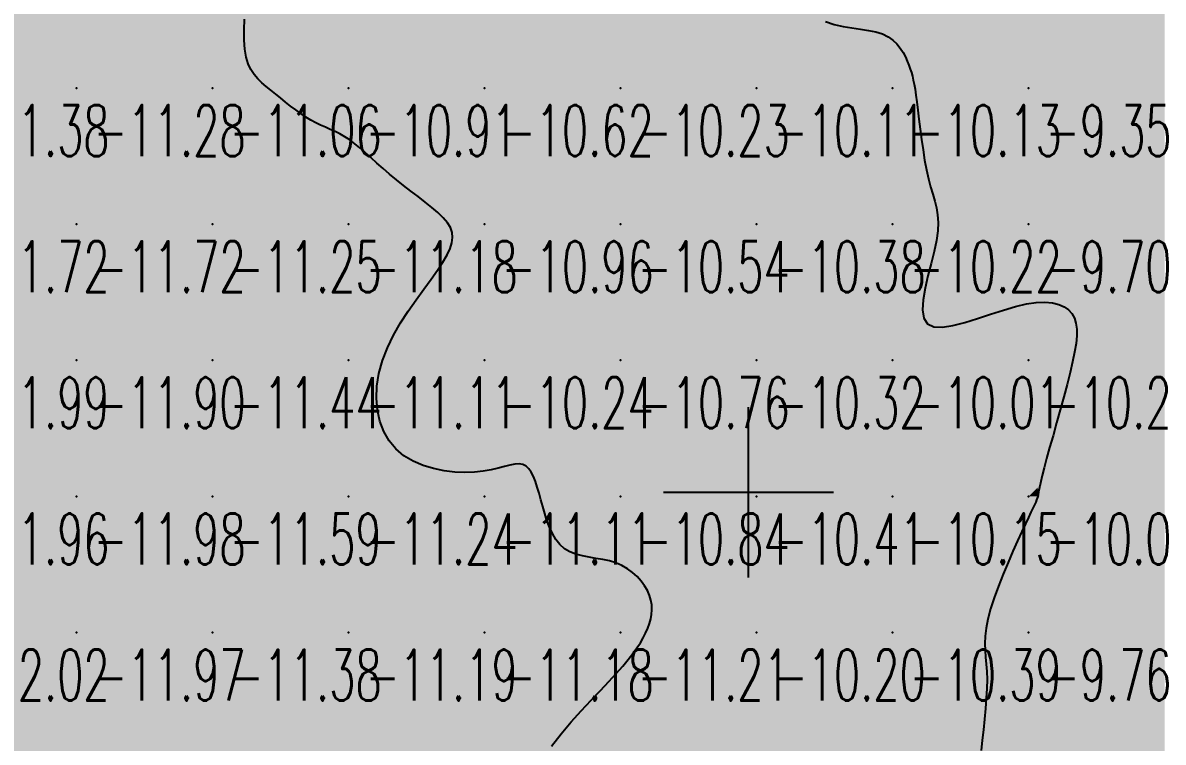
# Model space of a CAD drawing. Header units: millimetres. Extents: x 88261 to 90953, y 390274 to 392322.
# Drawn here: x 89946.3 to 90030.1, y 390729.2 to 390782 of the extents above; entities that cross this region are included whole.
import ezdxf
from ezdxf.enums import TextEntityAlignment as Align

# ---------------------------------------------------------------- set-up
doc = ezdxf.new("R2010")
doc.units = ezdxf.units.MM
doc.header["$LTSCALE"] = 25
for name, color, linetype in [('Carroyage(1)_Croix', 7, 'Continuous'), ('CN_03_00', 7, 'Continuous'), ('CN_04_00', 242, 'Continuous'), ('COTEAlt', 7, 'Continuous'), ('TN_COLORIAGE', 7, 'Continuous')]:
    doc.layers.add(name, color=color, linetype=linetype)
doc.styles.add('Simplex 1.0', font='Simplex.shx', dxfattribs={"width": 0.99, "height": 2.5})
doc.styles.get("Standard").update_dxf_attribs({"font": 'times.ttf'})

# ---------------------------------------------------------------- blocks, each defined once
blk = doc.blocks.new('COTE')
at = {"color": 0}
blk.add_point((0, 0), dxfattribs=at)
at = {"layer": 'COTEAlt'}
blk.add_attdef('ALT', text='', height=3.75, dxfattribs=at).set_placement((1.25, -1.25), align=Align.TOP_LEFT)

msp = doc.modelspace()

# ---------------------------------------------------------------- linework, layer by layer
at = {"layer": 'Carroyage(1)_Croix'}
for p, q in [((89999.65, 390741.29), (89999.65, 390753.79)), ((89993.4, 390747.54), (90005.9, 390747.54))]:
    msp.add_line(p, q, dxfattribs=at)
at = {"layer": 'CN_03_00', "elevation": -11, "flags": 128}
msp.add_lwpolyline([(89985.177, 390728.882), (89985.886, 390729.796), (89986.621, 390730.669), (89987.359, 390731.495), (89988.08, 390732.269), (89988.763, 390732.987), (89989.386, 390733.645), (89989.933, 390734.238), (89990.407, 390734.773), (89990.813, 390735.258), (89991.16, 390735.701), (89991.455, 390736.108), (89991.704, 390736.489), (89991.915, 390736.851), (89992.094, 390737.201), (89992.248, 390737.547), (89992.375, 390737.89), (89992.471, 390738.232), (89992.532, 390738.574), (89992.557, 390738.916), (89992.541, 390739.261), (89992.481, 390739.609), (89992.375, 390739.961), (89992.218, 390740.318), (89992.014, 390740.672), (89991.764, 390741.018), (89991.471, 390741.347), (89991.137, 390741.652), (89990.764, 390741.927), (89990.354, 390742.163), (89989.911, 390742.353), (89989.437, 390742.495), (89988.943, 390742.601), (89988.438, 390742.686), (89987.934, 390742.768), (89987.441, 390742.864), (89986.97, 390742.988), (89986.531, 390743.159), (89986.136, 390743.393), (89985.792, 390743.7), (89985.496, 390744.074), (89985.242, 390744.501), (89985.024, 390744.969), (89984.835, 390745.464), (89984.671, 390745.975), (89984.523, 390746.488), (89984.387, 390746.991), (89984.257, 390747.471), (89984.127, 390747.92), (89983.992, 390748.332), (89983.847, 390748.7), (89983.686, 390749.016), (89983.505, 390749.273), (89983.298, 390749.465), (89983.06, 390749.583), (89982.786, 390749.626), (89982.472, 390749.605), (89982.114, 390749.535), (89981.707, 390749.434), (89981.248, 390749.316), (89980.733, 390749.198), (89980.157, 390749.096), (89979.516, 390749.025), (89978.81, 390749.001), (89978.058, 390749.03), (89977.279, 390749.121), (89976.494, 390749.279), (89975.726, 390749.512), (89974.995, 390749.825), (89974.323, 390750.227), (89973.731, 390750.722), (89973.236, 390751.316), (89972.844, 390751.998), (89972.556, 390752.754), (89972.374, 390753.573), (89972.299, 390754.442), (89972.334, 390755.346), (89972.479, 390756.274), (89972.737, 390757.213), (89973.104, 390758.149), (89973.56, 390759.074), (89974.081, 390759.978), (89974.642, 390760.852), (89975.218, 390761.686), (89975.785, 390762.472), (89976.317, 390763.201), (89976.791, 390763.862), (89977.184, 390764.451), (89977.493, 390764.974), (89977.717, 390765.443), (89977.853, 390765.869), (89977.903, 390766.261), (89977.864, 390766.631), (89977.736, 390766.99), (89977.518, 390767.348), (89977.211, 390767.714), (89976.828, 390768.09), (89976.384, 390768.474), (89975.894, 390768.865), (89975.372, 390769.264), (89974.833, 390769.668), (89974.293, 390770.078), (89973.766, 390770.491), (89973.265, 390770.908), (89972.789, 390771.321), (89972.337, 390771.727), (89971.905, 390772.118), (89971.492, 390772.49), (89971.094, 390772.835), (89970.71, 390773.149), (89970.336, 390773.426), (89969.971, 390773.661), (89969.611, 390773.863), (89969.257, 390774.04), (89968.904, 390774.202), (89968.553, 390774.358), (89968.2, 390774.518), (89967.844, 390774.691), (89967.483, 390774.886), (89967.117, 390775.11), (89966.745, 390775.361), (89966.371, 390775.631), (89965.997, 390775.916), (89965.626, 390776.21), (89965.258, 390776.507), (89964.898, 390776.8), (89964.547, 390777.085), (89964.207, 390777.359), (89963.884, 390777.633), (89963.584, 390777.921), (89963.312, 390778.238), (89963.074, 390778.599), (89962.876, 390779.017), (89962.723, 390779.507), (89962.621, 390780.084), (89962.574, 390780.756), (89962.573, 390781.505), (89962.609, 390782.309)], dxfattribs=at)
at = {"layer": 'CN_04_00', "elevation": -10, "flags": 128}
msp.add_lwpolyline([(90005.309, 390782.13), (90005.96, 390781.918), (90006.614, 390781.765), (90007.259, 390781.652), (90007.881, 390781.559), (90008.47, 390781.467), (90009.013, 390781.357), (90009.498, 390781.209), (90009.915, 390781.008), (90010.269, 390780.761), (90010.566, 390780.479), (90010.813, 390780.171), (90011.017, 390779.85), (90011.185, 390779.525), (90011.324, 390779.207), (90011.439, 390778.908), (90011.539, 390778.634), (90011.626, 390778.373), (90011.702, 390778.11), (90011.771, 390777.829), (90011.836, 390777.515), (90011.898, 390777.151), (90011.962, 390776.722), (90012.03, 390776.213), (90012.103, 390775.614), (90012.185, 390774.94), (90012.274, 390774.214), (90012.373, 390773.458), (90012.482, 390772.692), (90012.603, 390771.94), (90012.735, 390771.222), (90012.881, 390770.562), (90013.038, 390769.972), (90013.197, 390769.437), (90013.345, 390768.933), (90013.468, 390768.435), (90013.556, 390767.921), (90013.595, 390767.365), (90013.573, 390766.745), (90013.477, 390766.035), (90013.303, 390765.224), (90013.081, 390764.342), (90012.846, 390763.431), (90012.637, 390762.533), (90012.491, 390761.69), (90012.444, 390760.945), (90012.536, 390760.338), (90012.802, 390759.914), (90013.267, 390759.699), (90013.907, 390759.668), (90014.682, 390759.784), (90015.557, 390760.006), (90016.492, 390760.297), (90017.45, 390760.617), (90018.393, 390760.929), (90019.283, 390761.192), (90020.09, 390761.376), (90020.809, 390761.478), (90021.443, 390761.504), (90021.994, 390761.459), (90022.466, 390761.347), (90022.861, 390761.173), (90023.182, 390760.944), (90023.432, 390760.663), (90023.613, 390760.334), (90023.729, 390759.954), (90023.785, 390759.519), (90023.784, 390759.023), (90023.731, 390758.461), (90023.63, 390757.828), (90023.484, 390757.121), (90023.298, 390756.333), (90023.078, 390755.466), (90022.831, 390754.541), (90022.569, 390753.587), (90022.302, 390752.631), (90022.039, 390751.7), (90021.792, 390750.822), (90021.57, 390750.026), (90021.383, 390749.337), (90021.239, 390748.777), (90021.134, 390748.335), (90021.059, 390747.991), (90021.007, 390747.729), (90020.971, 390747.529), (90020.943, 390747.372), (90020.915, 390747.242), (90020.881, 390747.118), (90020.832, 390746.983), (90020.765, 390746.825), (90020.676, 390746.63), (90020.559, 390746.385), (90020.412, 390746.078), (90020.229, 390745.695), (90020.008, 390745.225), (90019.742, 390744.655), (90019.433, 390743.977), (90019.092, 390743.213), (90018.734, 390742.386), (90018.376, 390741.523), (90018.033, 390740.651), (90017.721, 390739.793), (90017.454, 390738.977), (90017.25, 390738.227), (90017.118, 390737.563), (90017.049, 390736.97), (90017.03, 390736.429), (90017.046, 390735.919), (90017.084, 390735.42), (90017.13, 390734.909), (90017.169, 390734.369), (90017.187, 390733.776), (90017.175, 390733.118), (90017.135, 390732.404), (90017.075, 390731.651), (90017.001, 390730.875), (90016.92, 390730.093), (90016.84, 390729.321), (90016.766, 390728.576)], dxfattribs=at)
at = {"layer": 'TN_COLORIAGE', "color": 201}
for points in [[(89940.249, 390787.239, -11.236), (89940.249, 390777.239, -11.236), (89950.249, 390787.239, -11.236)], [(89940.249, 390777.239, -11.236), (89950.249, 390777.239, -11.236), (89950.249, 390787.239, -11.236)], [(89950.249, 390787.239, -11.129), (89950.249, 390777.239, -11.129), (89960.249, 390787.239, -11.129)], [(89950.249, 390777.239, -11.129), (89960.249, 390777.239, -11.129), (89960.249, 390787.239, -11.129)], [(89960.249, 390787.239, -11), (89963.238, 390787.239, -11), (89960.249, 390777.239, -11), (89962.016, 390779.007, -11)], [(89962.016, 390779.007, -11.065), (89964.427, 390777.239, -11.065), (89960.249, 390777.239, -11.065)], [(89940.249, 390777.239, -11.283), (89940.249, 390767.239, -11.283), (89950.249, 390777.239, -11.283)], [(89940.249, 390767.239, -11.283), (89950.249, 390767.239, -11.283), (89950.249, 390777.239, -11.283)], [(89950.249, 390777.239, -11.065), (89950.249, 390767.239, -11.065), (89960.249, 390777.239, -11.065)], [(89950.249, 390767.239, -11.065), (89960.249, 390767.239, -11.065), (89960.249, 390777.239, -11.065)], [(89960.249, 390767.239, -11), (89967.556, 390774.547, -11), (89960.249, 390777.239, -11), (89964.427, 390777.239, -11)], [(89960.249, 390767.239, -11), (89967.556, 390774.547, -11), (89970.249, 390767.239, -11), (89970.249, 390773.888, -11)], [(89973.465, 390770.455, -11.179), (89970.249, 390773.888, -11.179), (89970.249, 390767.239, -11.179)], [(89973.465, 390770.455, -11.179), (89978.49, 390767.239, -11.179), (89970.249, 390767.239, -11.179)], [(89940.249, 390767.239, -11.718), (89940.249, 390757.239, -11.718), (89950.249, 390767.239, -11.718)], [(89940.249, 390757.239, -11.718), (89950.249, 390757.239, -11.718), (89950.249, 390767.239, -11.718)], [(89950.249, 390767.239, -11.246), (89950.249, 390757.239, -11.246), (89960.249, 390767.239, -11.246)], [(89950.249, 390757.239, -11.246), (89960.249, 390757.239, -11.246), (89960.249, 390767.239, -11.246)], [(89960.249, 390767.239, -11.179), (89960.249, 390757.239, -11.179), (89970.249, 390767.239, -11.179)], [(89960.249, 390757.239, -11.179), (89970.249, 390757.239, -11.179), (89970.249, 390767.239, -11.179)], [(89970.249, 390767.239, -11), (89978.49, 390767.239, -11), (89970.249, 390757.239, -11), (89977.683, 390764.674, -11)], [(89971.521, 390757.239, -11.111), (89977.683, 390764.674, -11.111), (89970.249, 390757.239, -11.111)], [(89940.249, 390757.239, -11.905), (89940.249, 390747.239, -11.905), (89950.249, 390757.239, -11.905)], [(89940.249, 390747.239, -11.905), (89950.249, 390747.239, -11.905), (89950.249, 390757.239, -11.905)], [(89950.249, 390757.239, -11.439), (89950.249, 390747.239, -11.439), (89960.249, 390757.239, -11.439)], [(89950.249, 390747.239, -11.439), (89960.249, 390747.239, -11.439), (89960.249, 390757.239, -11.439)], [(89960.249, 390757.239, -11.111), (89960.249, 390747.239, -11.111), (89970.249, 390757.239, -11.111)], [(89960.249, 390747.239, -11.111), (89970.249, 390747.239, -11.111), (89970.249, 390757.239, -11.111)], [(89970.249, 390747.239, -11), (89972.654, 390749.644, -11), (89970.249, 390757.239, -11), (89971.521, 390757.239, -11)], [(89980.249, 390748.518, -11.112), (89983.445, 390750.436, -11.112), (89980.249, 390747.239, -11.112)], [(89983.445, 390750.436, -11.112), (89984.33, 390747.239, -11.112), (89980.249, 390747.239, -11.112)], [(89970.249, 390747.239, -11), (89972.654, 390749.644, -11), (89980.249, 390747.239, -11), (89980.249, 390748.518, -11)], [(89945.606, 390742.597, -11.96), (89940.249, 390741.096, -11.96), (89950.249, 390747.239, -11.96), (89940.249, 390747.239, -11.96)], [(89945.606, 390742.597, -11.974), (89945.151, 390737.239, -11.974), (89950.249, 390747.239, -11.974), (89950.249, 390737.239, -11.974)], [(89950.249, 390747.239, -11.594), (89950.249, 390737.239, -11.594), (89960.249, 390747.239, -11.594)], [(89950.249, 390737.239, -11.594), (89960.249, 390737.239, -11.594), (89960.249, 390747.239, -11.594)], [(89960.249, 390747.239, -11.241), (89960.249, 390737.239, -11.241), (89970.249, 390747.239, -11.241)], [(89960.249, 390737.239, -11.241), (89970.249, 390737.239, -11.241), (89970.249, 390747.239, -11.241)], [(89970.249, 390747.239, -11.112), (89970.249, 390737.239, -11.112), (89980.249, 390747.239, -11.112)], [(89970.249, 390737.239, -11.112), (89980.249, 390737.239, -11.112), (89980.249, 390747.239, -11.112)], [(89980.249, 390737.239, -11), (89985.559, 390742.55, -11), (89980.249, 390747.239, -11), (89984.33, 390747.239, -11)], [(89990.249, 390737.239, -11), (89990.249, 390742.917, -11), (89980.249, 390737.239, -11), (89985.559, 390742.55, -11)], [(89992.912, 390739.903, -11.213), (89990.249, 390742.917, -11.213), (89990.249, 390737.239, -11.213)], [(89992.351, 390737.239, -11.213), (89992.912, 390739.903, -11.213), (89990.249, 390737.239, -11.213)], [(89940.249, 390731.782, -11.974), (89945.151, 390737.239, -11.974), (89940.249, 390727.239, -11.974), (89950.249, 390737.239, -11.974)], [(89940.249, 390727.239, -11.974), (89950.249, 390727.239, -11.974), (89950.249, 390737.239, -11.974)], [(89950.249, 390737.239, -11.383), (89950.249, 390727.239, -11.383), (89960.249, 390737.239, -11.383)], [(89950.249, 390727.239, -11.383), (89960.249, 390727.239, -11.383), (89960.249, 390737.239, -11.383)], [(89960.249, 390737.239, -11.193), (89960.249, 390727.239, -11.193), (89970.249, 390737.239, -11.193)], [(89960.249, 390727.239, -11.193), (89970.249, 390727.239, -11.193), (89970.249, 390737.239, -11.193)], [(89970.249, 390737.239, -11.183), (89970.249, 390727.239, -11.183), (89980.249, 390737.239, -11.183)], [(89970.249, 390727.239, -11.183), (89980.249, 390727.239, -11.183), (89980.249, 390737.239, -11.183)], [(89980.249, 390737.239, -11.213), (89980.249, 390727.239, -11.213), (89990.249, 390737.239, -11.213)], [(89990.249, 390737.239, -11), (89990.249, 390734.347, -11), (89980.249, 390727.239, -11), (89982.971, 390727.239, -11)], [(89992.351, 390737.239, -11.213), (89990.249, 390734.347, -11.213), (89990.249, 390737.239, -11.213)]]:
    msp.add_solid(points, dxfattribs=at)
at = {"layer": 'TN_COLORIAGE', "color": 191}
for points in [[(89962.016, 390779.007, -10.698), (89963.238, 390787.239, -10.698), (89970.249, 390787.239, -10.698)], [(89964.427, 390777.239, -10.698), (89962.016, 390779.007, -10.698), (89970.249, 390777.239, -10.698), (89970.249, 390787.239, -10.698)], [(89970.249, 390787.239, -10.213), (89970.249, 390777.239, -10.213), (89980.249, 390787.239, -10.213)], [(89970.249, 390777.239, -10.213), (89980.249, 390777.239, -10.213), (89980.249, 390787.239, -10.213)], [(89980.249, 390787.239, -10.03), (89980.249, 390777.239, -10.03), (89990.249, 390787.239, -10.03)], [(89980.249, 390777.239, -10.03), (89990.249, 390777.239, -10.03), (89990.249, 390787.239, -10.03)], [(89990.249, 390777.239, -10), (90000.233, 390787.224, -10), (89990.249, 390787.239, -10), (90000.128, 390787.239, -10)], [(89990.249, 390777.239, -10), (90000.233, 390787.224, -10), (90000.249, 390777.239, -10), (90000.249, 390787.207, -10)], [(90004.384, 390781.375, -10.112), (90000.249, 390787.207, -10.112), (90000.249, 390777.239, -10.112)], [(90010.249, 390777.239, -10), (90010.249, 390781.82, -10), (90000.249, 390777.239, -10), (90004.384, 390781.375, -10)], [(90011.607, 390778.598, -10.135), (90010.249, 390781.82, -10.135), (90010.249, 390777.239, -10.135)], [(90011.607, 390778.598, -10.135), (90011.96, 390777.239, -10.135), (90010.249, 390777.239, -10.135)], [(89964.427, 390777.239, -10.91), (89967.556, 390774.547, -10.91), (89970.249, 390777.239, -10.91)], [(89970.249, 390773.888, -10.91), (89967.556, 390774.547, -10.91), (89970.249, 390777.239, -10.91)], [(89970.249, 390773.888, -10.621), (89973.465, 390770.455, -10.621), (89970.249, 390777.239, -10.621), (89980.249, 390777.239, -10.621)], [(89978.49, 390767.239, -10.621), (89973.465, 390770.455, -10.621), (89980.249, 390767.239, -10.621), (89980.249, 390777.239, -10.621)], [(89980.249, 390777.239, -10.235), (89980.249, 390767.239, -10.235), (89990.249, 390777.239, -10.235)], [(89980.249, 390767.239, -10.235), (89990.249, 390767.239, -10.235), (89990.249, 390777.239, -10.235)], [(89990.249, 390777.239, -10.112), (89990.249, 390767.239, -10.112), (90000.249, 390777.239, -10.112)], [(89990.249, 390767.239, -10.112), (90000.249, 390767.239, -10.112), (90000.249, 390777.239, -10.112)], [(90000.249, 390777.239, -10.135), (90000.249, 390767.239, -10.135), (90010.249, 390777.239, -10.135)], [(90000.249, 390767.239, -10.135), (90010.249, 390767.239, -10.135), (90010.249, 390777.239, -10.135)], [(90010.249, 390767.239, -10), (90012.732, 390769.723, -10), (90010.249, 390777.239, -10), (90011.96, 390777.239, -10)], [(90012.732, 390769.723, -10.216), (90014.398, 390767.239, -10.216), (90010.249, 390767.239, -10.216)], [(89977.683, 390764.674, -10.239), (89971.521, 390757.239, -10.239), (89980.249, 390767.239, -10.239), (89980.249, 390757.239, -10.239)], [(89977.683, 390764.674, -10.962), (89978.49, 390767.239, -10.962), (89980.249, 390767.239, -10.962)], [(89980.249, 390767.239, -10.537), (89980.249, 390757.239, -10.537), (89990.249, 390767.239, -10.537)], [(89980.249, 390757.239, -10.537), (89990.249, 390757.239, -10.537), (89990.249, 390767.239, -10.537)], [(89990.249, 390767.239, -10.384), (89990.249, 390757.239, -10.384), (90000.249, 390767.239, -10.384)], [(89990.249, 390757.239, -10.384), (90000.249, 390757.239, -10.384), (90000.249, 390767.239, -10.384)], [(90000.249, 390767.239, -10.216), (90000.249, 390757.239, -10.216), (90010.249, 390767.239, -10.216)], [(90000.249, 390757.239, -10.216), (90010.249, 390757.239, -10.216), (90010.249, 390767.239, -10.216)], [(90010.249, 390767.239, -10), (90014.398, 390767.239, -10), (90010.249, 390757.239, -10), (90010.541, 390757.531, -10)], [(90020.249, 390757.239, -10), (90020.249, 390762.116, -10), (90010.249, 390757.239, -10), (90010.541, 390757.531, -10)], [(90024.165, 390761.155, -10.29), (90020.249, 390762.116, -10.29), (90020.249, 390757.239, -10.29)], [(90023.682, 390757.239, -10.29), (90024.165, 390761.155, -10.29), (90020.249, 390757.239, -10.29)], [(89971.521, 390757.239, -10.239), (89972.654, 390749.644, -10.239), (89980.249, 390757.239, -10.239)], [(89980.249, 390748.518, -10.239), (89972.654, 390749.644, -10.239), (89980.249, 390757.239, -10.239)], [(89983.445, 390750.436, -10.239), (89980.249, 390748.518, -10.239), (89990.249, 390757.239, -10.239), (89980.249, 390757.239, -10.239)], [(89984.33, 390747.239, -10.762), (89983.445, 390750.436, -10.762), (89990.249, 390747.239, -10.762), (89990.249, 390757.239, -10.762)], [(89990.249, 390757.239, -10.324), (89990.249, 390747.239, -10.324), (90000.249, 390757.239, -10.324)], [(89990.249, 390747.239, -10.324), (90000.249, 390747.239, -10.324), (90000.249, 390757.239, -10.324)], [(90000.249, 390757.239, -10.009), (90000.249, 390747.239, -10.009), (90010.249, 390757.239, -10.009)], [(90000.249, 390747.239, -10.009), (90010.249, 390747.239, -10.009), (90010.249, 390757.239, -10.009)], [(90010.249, 390757.239, -10.29), (90010.249, 390747.239, -10.29), (90020.249, 390757.239, -10.29)], [(90010.249, 390747.239, -10.29), (90020.249, 390747.239, -10.29), (90020.249, 390757.239, -10.29)], [(90020.249, 390757.239, -10), (90023.682, 390757.239, -10), (90020.249, 390747.239, -10), (90020.896, 390747.886, -10)], [(90020.896, 390747.886, -10.038), (90021.035, 390747.239, -10.038), (90020.249, 390747.239, -10.038)], [(89984.33, 390747.239, -10.838), (89985.559, 390742.55, -10.838), (89990.249, 390747.239, -10.838)], [(89985.559, 390742.55, -10.838), (89990.249, 390742.917, -10.838), (89990.249, 390747.239, -10.838)], [(89990.249, 390742.917, -10.414), (89992.912, 390739.903, -10.414), (89990.249, 390747.239, -10.414), (90000.249, 390747.239, -10.414)], [(89992.912, 390739.903, -10.202), (89992.351, 390737.239, -10.202), (90000.249, 390747.239, -10.202), (90000.249, 390737.239, -10.202)], [(90000.249, 390747.239, -10.153), (90000.249, 390737.239, -10.153), (90010.249, 390747.239, -10.153)], [(90000.249, 390737.239, -10.153), (90010.249, 390737.239, -10.153), (90010.249, 390747.239, -10.153)], [(90010.249, 390747.239, -10.038), (90010.249, 390737.239, -10.038), (90020.249, 390747.239, -10.038)], [(90010.249, 390737.239, -10), (90016.424, 390737.239, -10), (90020.249, 390747.239, -10), (90020.249, 390745.862, -10)], [(90021.035, 390747.239, -10.038), (90020.249, 390745.862, -10.038), (90020.249, 390747.239, -10.038)], [(89990.249, 390734.347, -10.202), (89992.351, 390737.239, -10.202), (89990.249, 390727.239, -10.202), (90000.249, 390737.239, -10.202)], [(89990.249, 390727.239, -10.202), (90000.249, 390727.239, -10.202), (90000.249, 390737.239, -10.202)], [(90000.249, 390737.239, -10.387), (90000.249, 390727.239, -10.387), (90010.249, 390737.239, -10.387)], [(90000.249, 390727.239, -10.387), (90010.249, 390727.239, -10.387), (90010.249, 390737.239, -10.387)], [(90010.249, 390727.239, -10), (90017.554, 390734.544, -10), (90010.249, 390737.239, -10), (90016.424, 390737.239, -10)], [(89982.971, 390727.239, -10.478), (89990.249, 390734.347, -10.478), (89990.249, 390727.239, -10.478)], [(90016.484, 390727.239, -10.65), (90017.554, 390734.544, -10.65), (90010.249, 390727.239, -10.65)]]:
    msp.add_solid(points, dxfattribs=at)
at = {"layer": 'TN_COLORIAGE', "color": 181}
for points in [[(90000.249, 390787.207, -9.841), (90004.384, 390781.375, -9.841), (90000.249, 390787.239, -9.841), (90010.249, 390787.239, -9.841)], [(90004.384, 390781.375, -9.841), (90010.249, 390781.82, -9.841), (90010.249, 390787.239, -9.841)], [(90010.249, 390781.82, -9.142), (90011.607, 390778.598, -9.142), (90010.249, 390787.239, -9.142), (90020.249, 390787.239, -9.142)], [(90011.96, 390777.239, -9.142), (90011.607, 390778.598, -9.142), (90020.249, 390777.239, -9.142), (90020.249, 390787.239, -9.142)], [(90020.249, 390777.239, -9), (90029.735, 390786.726, -9), (90020.249, 390787.239, -9), (90029.084, 390787.239, -9)], [(90020.249, 390777.239, -9), (90029.735, 390786.726, -9), (90030.249, 390777.239, -9), (90030.249, 390786.692, -9)], [(90011.96, 390777.239, -9.347), (90012.732, 390769.723, -9.347), (90020.249, 390777.239, -9.347)], [(90014.398, 390767.239, -9.347), (90012.732, 390769.723, -9.347), (90020.249, 390767.239, -9.347), (90020.249, 390777.239, -9.347)], [(90020.249, 390777.239, -9.324), (90020.249, 390767.239, -9.324), (90030.249, 390777.239, -9.324)], [(90020.249, 390767.239, -9.324), (90030.249, 390767.239, -9.324), (90030.249, 390777.239, -9.324)], [(90010.541, 390757.531, -9.696), (90014.398, 390767.239, -9.696), (90020.249, 390767.239, -9.696)], [(90010.541, 390757.531, -9.696), (90020.249, 390762.116, -9.696), (90020.249, 390767.239, -9.696)], [(90020.249, 390762.116, -9.55), (90024.165, 390761.155, -9.55), (90020.249, 390767.239, -9.55), (90030.249, 390767.239, -9.55)], [(90024.165, 390761.155, -9.446), (90023.682, 390757.239, -9.446), (90030.249, 390767.239, -9.446), (90030.249, 390757.239, -9.446)], [(90020.896, 390747.886, -9.446), (90023.682, 390757.239, -9.446), (90030.249, 390757.239, -9.446)], [(90021.035, 390747.239, -9.446), (90020.896, 390747.886, -9.446), (90030.249, 390747.239, -9.446), (90030.249, 390757.239, -9.446)], [(90020.249, 390745.862, -9.551), (90021.035, 390747.239, -9.551), (90020.249, 390737.239, -9.551), (90030.249, 390747.239, -9.551)], [(90020.249, 390737.239, -9.551), (90030.249, 390737.239, -9.551), (90030.249, 390747.239, -9.551)], [(90020.249, 390745.862, -9.76), (90016.424, 390737.239, -9.76), (90020.249, 390737.239, -9.76)], [(90016.424, 390737.239, -9.76), (90017.554, 390734.544, -9.76), (90020.249, 390737.239, -9.76)], [(90017.554, 390734.544, -9.607), (90016.484, 390727.239, -9.607), (90020.249, 390737.239, -9.607), (90020.249, 390727.239, -9.607)], [(90020.249, 390737.239, -9.587), (90020.249, 390727.239, -9.587), (90030.249, 390737.239, -9.587)], [(90020.249, 390727.239, -9.587), (90030.249, 390727.239, -9.587), (90030.249, 390737.239, -9.587)]]:
    msp.add_solid(points, dxfattribs=at)

# ---------------------------------------------------------------- block references
at = {"layer": 'COTEAlt'}
ref = msp.add_blockref('COTE', (89940.249, 390777.239), dxfattribs=at)
ref.add_attrib('ALT', '-11.38', dxfattribs={"height": 3.75, "style": 'Simplex 1.0', "width": 0.6}).set_placement((89941.499, 390775.989), align=Align.TOP_LEFT)
ref = msp.add_blockref('COTE', (89950.249, 390777.239), dxfattribs=at)
ref.add_attrib('ALT', '-11.28', dxfattribs={"height": 3.75, "style": 'Simplex 1.0', "width": 0.6}).set_placement((89951.499, 390775.989), align=Align.TOP_LEFT)
ref = msp.add_blockref('COTE', (89960.249, 390777.239), dxfattribs=at)
ref.add_attrib('ALT', '-11.06', dxfattribs={"height": 3.75, "style": 'Simplex 1.0', "width": 0.6}).set_placement((89961.499, 390775.989), align=Align.TOP_LEFT)
ref = msp.add_blockref('COTE', (89970.249, 390777.239), dxfattribs=at)
ref.add_attrib('ALT', '-10.91', dxfattribs={"height": 3.75, "style": 'Simplex 1.0', "width": 0.6}).set_placement((89971.499, 390775.989), align=Align.TOP_LEFT)
ref = msp.add_blockref('COTE', (89980.249, 390777.239), dxfattribs=at)
ref.add_attrib('ALT', '-10.62', dxfattribs={"height": 3.75, "style": 'Simplex 1.0', "width": 0.6}).set_placement((89981.499, 390775.989), align=Align.TOP_LEFT)
ref = msp.add_blockref('COTE', (89990.249, 390777.239), dxfattribs=at)
ref.add_attrib('ALT', '-10.23', dxfattribs={"height": 3.75, "style": 'Simplex 1.0', "width": 0.6}).set_placement((89991.499, 390775.989), align=Align.TOP_LEFT)
ref = msp.add_blockref('COTE', (90000.249, 390777.239), dxfattribs=at)
ref.add_attrib('ALT', '-10.11', dxfattribs={"height": 3.75, "style": 'Simplex 1.0', "width": 0.6}).set_placement((90001.499, 390775.989), align=Align.TOP_LEFT)
ref = msp.add_blockref('COTE', (90010.249, 390777.239), dxfattribs=at)
ref.add_attrib('ALT', '-10.13', dxfattribs={"height": 3.75, "style": 'Simplex 1.0', "width": 0.6}).set_placement((90011.499, 390775.989), align=Align.TOP_LEFT)
ref = msp.add_blockref('COTE', (90020.249, 390777.239), dxfattribs=at)
ref.add_attrib('ALT', '-9.35', dxfattribs={"height": 3.75, "style": 'Simplex 1.0', "width": 0.6}).set_placement((90021.499, 390775.989), align=Align.TOP_LEFT)
ref = msp.add_blockref('COTE', (89940.249, 390767.239), dxfattribs=at)
ref.add_attrib('ALT', '-11.72', dxfattribs={"height": 3.75, "style": 'Simplex 1.0', "width": 0.6}).set_placement((89941.499, 390765.989), align=Align.TOP_LEFT)
ref = msp.add_blockref('COTE', (89950.249, 390767.239), dxfattribs=at)
ref.add_attrib('ALT', '-11.72', dxfattribs={"height": 3.75, "style": 'Simplex 1.0', "width": 0.6}).set_placement((89951.499, 390765.989), align=Align.TOP_LEFT)
ref = msp.add_blockref('COTE', (89960.249, 390767.239), dxfattribs=at)
ref.add_attrib('ALT', '-11.25', dxfattribs={"height": 3.75, "style": 'Simplex 1.0', "width": 0.6}).set_placement((89961.499, 390765.989), align=Align.TOP_LEFT)
ref = msp.add_blockref('COTE', (89970.249, 390767.239), dxfattribs=at)
ref.add_attrib('ALT', '-11.18', dxfattribs={"height": 3.75, "style": 'Simplex 1.0', "width": 0.6}).set_placement((89971.499, 390765.989), align=Align.TOP_LEFT)
ref = msp.add_blockref('COTE', (89980.249, 390767.239), dxfattribs=at)
ref.add_attrib('ALT', '-10.96', dxfattribs={"height": 3.75, "style": 'Simplex 1.0', "width": 0.6}).set_placement((89981.499, 390765.989), align=Align.TOP_LEFT)
ref = msp.add_blockref('COTE', (89990.249, 390767.239), dxfattribs=at)
ref.add_attrib('ALT', '-10.54', dxfattribs={"height": 3.75, "style": 'Simplex 1.0', "width": 0.6}).set_placement((89991.499, 390765.989), align=Align.TOP_LEFT)
ref = msp.add_blockref('COTE', (90000.249, 390767.239), dxfattribs=at)
ref.add_attrib('ALT', '-10.38', dxfattribs={"height": 3.75, "style": 'Simplex 1.0', "width": 0.6}).set_placement((90001.499, 390765.989), align=Align.TOP_LEFT)
ref = msp.add_blockref('COTE', (90010.249, 390767.239), dxfattribs=at)
ref.add_attrib('ALT', '-10.22', dxfattribs={"height": 3.75, "style": 'Simplex 1.0', "width": 0.6}).set_placement((90011.499, 390765.989), align=Align.TOP_LEFT)
ref = msp.add_blockref('COTE', (90020.249, 390767.239), dxfattribs=at)
ref.add_attrib('ALT', '-9.70', dxfattribs={"height": 3.75, "style": 'Simplex 1.0', "width": 0.6}).set_placement((90021.499, 390765.989), align=Align.TOP_LEFT)
ref = msp.add_blockref('COTE', (89940.249, 390757.239), dxfattribs=at)
ref.add_attrib('ALT', '-11.99', dxfattribs={"height": 3.75, "style": 'Simplex 1.0', "width": 0.6}).set_placement((89941.499, 390755.989), align=Align.TOP_LEFT)
ref = msp.add_blockref('COTE', (89950.249, 390757.239), dxfattribs=at)
ref.add_attrib('ALT', '-11.90', dxfattribs={"height": 3.75, "style": 'Simplex 1.0', "width": 0.6}).set_placement((89951.499, 390755.989), align=Align.TOP_LEFT)
ref = msp.add_blockref('COTE', (89960.249, 390757.239), dxfattribs=at)
ref.add_attrib('ALT', '-11.44', dxfattribs={"height": 3.75, "style": 'Simplex 1.0', "width": 0.6}).set_placement((89961.499, 390755.989), align=Align.TOP_LEFT)
ref = msp.add_blockref('COTE', (89970.249, 390757.239), dxfattribs=at)
ref.add_attrib('ALT', '-11.11', dxfattribs={"height": 3.75, "style": 'Simplex 1.0', "width": 0.6}).set_placement((89971.499, 390755.989), align=Align.TOP_LEFT)
ref = msp.add_blockref('COTE', (89980.249, 390757.239), dxfattribs=at)
ref.add_attrib('ALT', '-10.24', dxfattribs={"height": 3.75, "style": 'Simplex 1.0', "width": 0.6}).set_placement((89981.499, 390755.989), align=Align.TOP_LEFT)
ref = msp.add_blockref('COTE', (89990.249, 390757.239), dxfattribs=at)
ref.add_attrib('ALT', '-10.76', dxfattribs={"height": 3.75, "style": 'Simplex 1.0', "width": 0.6}).set_placement((89991.499, 390755.989), align=Align.TOP_LEFT)
ref = msp.add_blockref('COTE', (90000.249, 390757.239), dxfattribs=at)
ref.add_attrib('ALT', '-10.32', dxfattribs={"height": 3.75, "style": 'Simplex 1.0', "width": 0.6}).set_placement((90001.499, 390755.989), align=Align.TOP_LEFT)
ref = msp.add_blockref('COTE', (90010.249, 390757.239), dxfattribs=at)
ref.add_attrib('ALT', '-10.01', dxfattribs={"height": 3.75, "style": 'Simplex 1.0', "width": 0.6}).set_placement((90011.499, 390755.989), align=Align.TOP_LEFT)
ref = msp.add_blockref('COTE', (90020.249, 390757.239), dxfattribs=at)
ref.add_attrib('ALT', '-10.29', dxfattribs={"height": 3.75, "style": 'Simplex 1.0', "width": 0.6}).set_placement((90021.499, 390755.989), align=Align.TOP_LEFT)
ref = msp.add_blockref('COTE', (89940.249, 390747.239), dxfattribs=at)
ref.add_attrib('ALT', '-11.96', dxfattribs={"height": 3.75, "style": 'Simplex 1.0', "width": 0.6}).set_placement((89941.499, 390745.989), align=Align.TOP_LEFT)
ref = msp.add_blockref('COTE', (89950.249, 390747.239), dxfattribs=at)
ref.add_attrib('ALT', '-11.98', dxfattribs={"height": 3.75, "style": 'Simplex 1.0', "width": 0.6}).set_placement((89951.499, 390745.989), align=Align.TOP_LEFT)
ref = msp.add_blockref('COTE', (89960.249, 390747.239), dxfattribs=at)
ref.add_attrib('ALT', '-11.59', dxfattribs={"height": 3.75, "style": 'Simplex 1.0', "width": 0.6}).set_placement((89961.499, 390745.989), align=Align.TOP_LEFT)
ref = msp.add_blockref('COTE', (89970.249, 390747.239), dxfattribs=at)
ref.add_attrib('ALT', '-11.24', dxfattribs={"height": 3.75, "style": 'Simplex 1.0', "width": 0.6}).set_placement((89971.499, 390745.989), align=Align.TOP_LEFT)
ref = msp.add_blockref('COTE', (89980.249, 390747.239), dxfattribs=at)
ref.add_attrib('ALT', '-11.11', dxfattribs={"height": 3.75, "style": 'Simplex 1.0', "width": 0.6}).set_placement((89981.499, 390745.989), align=Align.TOP_LEFT)
ref = msp.add_blockref('COTE', (89990.249, 390747.239), dxfattribs=at)
ref.add_attrib('ALT', '-10.84', dxfattribs={"height": 3.75, "style": 'Simplex 1.0', "width": 0.6}).set_placement((89991.499, 390745.989), align=Align.TOP_LEFT)
ref = msp.add_blockref('COTE', (90000.249, 390747.239), dxfattribs=at)
ref.add_attrib('ALT', '-10.41', dxfattribs={"height": 3.75, "style": 'Simplex 1.0', "width": 0.6}).set_placement((90001.499, 390745.989), align=Align.TOP_LEFT)
ref = msp.add_blockref('COTE', (90010.249, 390747.239), dxfattribs=at)
ref.add_attrib('ALT', '-10.15', dxfattribs={"height": 3.75, "style": 'Simplex 1.0', "width": 0.6}).set_placement((90011.499, 390745.989), align=Align.TOP_LEFT)
ref = msp.add_blockref('COTE', (90020.249, 390747.239), dxfattribs=at)
ref.add_attrib('ALT', '-10.04', dxfattribs={"height": 3.75, "style": 'Simplex 1.0', "width": 0.6}).set_placement((90021.499, 390745.989), align=Align.TOP_LEFT)
ref = msp.add_blockref('COTE', (89940.249, 390737.239), dxfattribs=at)
ref.add_attrib('ALT', '-12.02', dxfattribs={"height": 3.75, "style": 'Simplex 1.0', "width": 0.6}).set_placement((89941.499, 390735.989), align=Align.TOP_LEFT)
ref = msp.add_blockref('COTE', (89950.249, 390737.239), dxfattribs=at)
ref.add_attrib('ALT', '-11.97', dxfattribs={"height": 3.75, "style": 'Simplex 1.0', "width": 0.6}).set_placement((89951.499, 390735.989), align=Align.TOP_LEFT)
ref = msp.add_blockref('COTE', (89960.249, 390737.239), dxfattribs=at)
ref.add_attrib('ALT', '-11.38', dxfattribs={"height": 3.75, "style": 'Simplex 1.0', "width": 0.6}).set_placement((89961.499, 390735.989), align=Align.TOP_LEFT)
ref = msp.add_blockref('COTE', (89970.249, 390737.239), dxfattribs=at)
ref.add_attrib('ALT', '-11.19', dxfattribs={"height": 3.75, "style": 'Simplex 1.0', "width": 0.6}).set_placement((89971.499, 390735.989), align=Align.TOP_LEFT)
ref = msp.add_blockref('COTE', (89980.249, 390737.239), dxfattribs=at)
ref.add_attrib('ALT', '-11.18', dxfattribs={"height": 3.75, "style": 'Simplex 1.0', "width": 0.6}).set_placement((89981.499, 390735.989), align=Align.TOP_LEFT)
ref = msp.add_blockref('COTE', (89990.249, 390737.239), dxfattribs=at)
ref.add_attrib('ALT', '-11.21', dxfattribs={"height": 3.75, "style": 'Simplex 1.0', "width": 0.6}).set_placement((89991.499, 390735.989), align=Align.TOP_LEFT)
ref = msp.add_blockref('COTE', (90000.249, 390737.239), dxfattribs=at)
ref.add_attrib('ALT', '-10.20', dxfattribs={"height": 3.75, "style": 'Simplex 1.0', "width": 0.6}).set_placement((90001.499, 390735.989), align=Align.TOP_LEFT)
ref = msp.add_blockref('COTE', (90010.249, 390737.239), dxfattribs=at)
ref.add_attrib('ALT', '-10.39', dxfattribs={"height": 3.75, "style": 'Simplex 1.0', "width": 0.6}).set_placement((90011.499, 390735.989), align=Align.TOP_LEFT)
ref = msp.add_blockref('COTE', (90020.249, 390737.239), dxfattribs=at)
ref.add_attrib('ALT', '-9.76', dxfattribs={"height": 3.75, "style": 'Simplex 1.0', "width": 0.6}).set_placement((90021.499, 390735.989), align=Align.TOP_LEFT)

doc.saveas('drawing.dxf')
